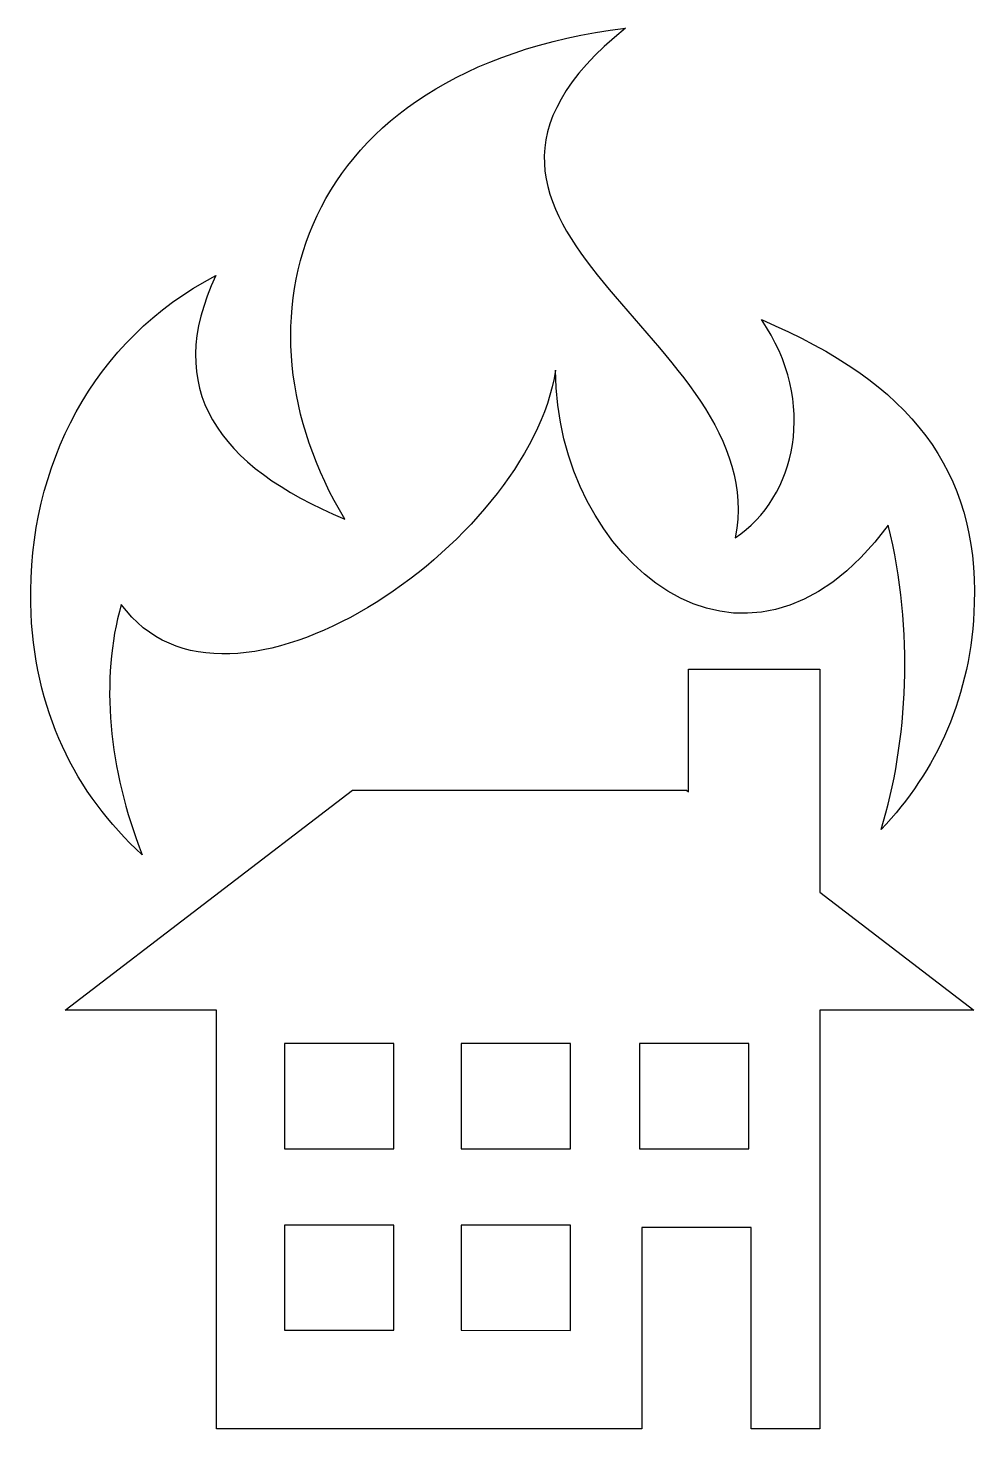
# Model space of a CAD drawing. Header units: centimetres. Extents: x -7 to 6.6, y -9.9 to 10.1.
import ezdxf

# ---------------------------------------------------------------- set-up
doc = ezdxf.new("R2010")
doc.units = ezdxf.units.CM
doc.header["$MEASUREMENT"] = 0
doc.layers.add('Layer 1', color=7, linetype='Continuous')

msp = doc.modelspace()

# ---------------------------------------------------------------- linework, layer by layer
at = {"layer": 'Layer 1'}
for points, knots in [([(1.52597, 10.11104), (-3.175, 9.51234), (-4.18113, 5.902), (-2.48264, 3.09935), (-2.48264, 3.09935), (-4.30253, 3.85306), (-5.08883, 4.96254), (-4.32352, 6.57694), (-4.32352, 6.57694), (-6.08066, 5.66544), (-7.00751, 3.85314), (-6.9683, 1.8963), (-6.9683, 1.8963), (-6.93764, 0.36645), (-6.32579, -0.82868), (-5.37772, -1.6946), (-5.37772, -1.6946), (-5.8559, -0.47257), (-5.98089, 0.80402), (-5.67559, 1.8804), (-5.67559, 1.8804), (-4.16842, -0.19975), (0.13583, 2.72359), (0.52837, 5.22356), (0.52837, 5.22356), (0.52685, 2.53856), (3.22577, 0.23159), (5.28028, 3.01371), (5.28028, 3.01371), (5.64655, 1.4971), (5.56479, -0.07256), (5.17739, -1.33621), (5.17739, -1.33621), (5.96855, -0.50297), (6.47119, 0.57632), (6.50838, 1.89622), (6.50838, 1.89622), (6.56164, 3.78855), (5.62108, 5.03605), (3.46702, 5.94688), (3.46702, 5.94688), (4.28023, 4.77124), (3.96199, 3.40445), (3.09535, 2.83307), (3.09535, 2.83307), (3.66512, 5.7085), (-1.99032, 7.2645), (1.52586, 10.10839), (1.52586, 10.10839), (1.52586, 10.10839), (1.52594, 10.11092), (1.52594, 10.11092), (1.52594, 10.11092), (1.52594, 10.11092), (1.52597, 10.11104), (1.52597, 10.11104)], [0, 0, 0, 0, 0.06666667, 0.06666667, 0.06666667, 0.06666667, 0.13333333, 0.13333333, 0.13333333, 0.13333333, 0.2, 0.2, 0.2, 0.2, 0.26666667, 0.26666667, 0.26666667, 0.26666667, 0.33333333, 0.33333333, 0.33333333, 0.33333333, 0.4, 0.4, 0.4, 0.4, 0.46666667, 0.46666667, 0.46666667, 0.46666667, 0.53333333, 0.53333333, 0.53333333, 0.53333333, 0.6, 0.6, 0.6, 0.6, 0.66666667, 0.66666667, 0.66666667, 0.66666667, 0.73333333, 0.73333333, 0.73333333, 0.73333333, 0.8, 0.8, 0.8, 0.8, 0.86666667, 0.86666667, 0.86666667, 0.86666667, 1, 1, 1, 1]), ([(2.42731, 0.95666), (2.42731, 0.95666), (2.42731, -0.79723), (2.42731, -0.79723), (2.42731, -0.79723), (2.42731, -0.79723), (2.39695, -0.77353), (2.39695, -0.77353), (2.39695, -0.77353), (2.39695, -0.77353), (-2.37321, -0.77353), (-2.37321, -0.77353), (-2.37321, -0.77353), (-2.37321, -0.77353), (-6.47674, -3.91239), (-6.47674, -3.91239), (-6.47674, -3.91239), (-6.47674, -3.91239), (-4.31437, -3.91239), (-4.31437, -3.91239), (-4.31437, -3.91239), (-4.31437, -3.91239), (-4.31437, -9.89501), (-4.31437, -9.89501), (-4.31437, -9.89501), (-4.31437, -9.89501), (1.75925, -9.89501), (1.75925, -9.89501), (1.75925, -9.89501), (1.75925, -9.89501), (1.75925, -7.01578), (1.75925, -7.01578), (1.75925, -7.01578), (1.75925, -7.01578), (3.31946, -7.01578), (3.31946, -7.01578), (3.31946, -7.01578), (3.31946, -7.01578), (3.31946, -9.89501), (3.31946, -9.89501), (3.31946, -9.89501), (3.31946, -9.89501), (4.30113, -9.89501), (4.30113, -9.89501), (4.30113, -9.89501), (4.30113, -9.89501), (4.30113, -3.91234), (4.30113, -3.91234), (4.30113, -3.91234), (4.30113, -3.91234), (6.50045, -3.91234), (6.50045, -3.91234), (6.50045, -3.91234), (6.50045, -3.91234), (4.30113, -2.22967), (4.30113, -2.22967), (4.30113, -2.22967), (4.30113, -2.22967), (4.30113, 0.95667), (4.30113, 0.95667), (4.30113, 0.95667), (4.30113, 0.95667), (2.42727, 0.95666), (2.42727, 0.95666), (2.42727, 0.95666), (2.42727, 0.95666), (2.42731, 0.95666), (2.42731, 0.95666)], [0, 0, 0, 0, 0.05555556, 0.05555556, 0.05555556, 0.05555556, 0.11111111, 0.11111111, 0.11111111, 0.11111111, 0.16666667, 0.16666667, 0.16666667, 0.16666667, 0.22222222, 0.22222222, 0.22222222, 0.22222222, 0.27777778, 0.27777778, 0.27777778, 0.27777778, 0.33333333, 0.33333333, 0.33333333, 0.33333333, 0.38888889, 0.38888889, 0.38888889, 0.38888889, 0.44444444, 0.44444444, 0.44444444, 0.44444444, 0.5, 0.5, 0.5, 0.5, 0.55555556, 0.55555556, 0.55555556, 0.55555556, 0.61111111, 0.61111111, 0.61111111, 0.61111111, 0.66666667, 0.66666667, 0.66666667, 0.66666667, 0.72222222, 0.72222222, 0.72222222, 0.72222222, 0.77777778, 0.77777778, 0.77777778, 0.77777778, 0.83333333, 0.83333333, 0.83333333, 0.83333333, 0.88888889, 0.88888889, 0.88888889, 0.88888889, 1, 1, 1, 1]), ([(-3.34308, -4.39205), (-3.34308, -4.39205), (-1.78286, -4.39205), (-1.78286, -4.39205), (-1.78286, -4.39205), (-1.78286, -4.39205), (-1.78286, -5.89298), (-1.78286, -5.89298), (-1.78286, -5.89298), (-1.78286, -5.89298), (-3.34308, -5.89297), (-3.34308, -5.89297), (-3.34308, -5.89297), (-3.34308, -5.89297), (-3.34308, -4.39204), (-3.34308, -4.39204), (-3.34308, -4.39204), (-3.34308, -4.39204), (-3.34308, -4.39205), (-3.34308, -4.39205)], [0, 0, 0, 0, 0.16666667, 0.16666667, 0.16666667, 0.16666667, 0.33333333, 0.33333333, 0.33333333, 0.33333333, 0.5, 0.5, 0.5, 0.5, 0.66666667, 0.66666667, 0.66666667, 0.66666667, 1, 1, 1, 1]), ([(-0.82228, -4.39205), (-0.82228, -4.39205), (0.7392, -4.39205), (0.7392, -4.39205), (0.7392, -4.39205), (0.7392, -4.39205), (0.7392, -5.89298), (0.7392, -5.89298), (0.7392, -5.89298), (0.7392, -5.89298), (-0.82228, -5.89297), (-0.82228, -5.89297), (-0.82228, -5.89297), (-0.82228, -5.89297), (-0.82228, -4.39204), (-0.82228, -4.39204), (-0.82228, -4.39204), (-0.82228, -4.39204), (-0.82228, -4.39205), (-0.82228, -4.39205)], [0, 0, 0, 0, 0.16666667, 0.16666667, 0.16666667, 0.16666667, 0.33333333, 0.33333333, 0.33333333, 0.33333333, 0.5, 0.5, 0.5, 0.5, 0.66666667, 0.66666667, 0.66666667, 0.66666667, 1, 1, 1, 1]), ([(1.72889, -4.39205), (1.72889, -4.39205), (3.29037, -4.39205), (3.29037, -4.39205), (3.29037, -4.39205), (3.29037, -4.39205), (3.29037, -5.89298), (3.29037, -5.89298), (3.29037, -5.89298), (3.29037, -5.89298), (1.72889, -5.89297), (1.72889, -5.89297), (1.72889, -5.89297), (1.72889, -5.89297), (1.72889, -4.39204), (1.72889, -4.39204), (1.72889, -4.39204), (1.72889, -4.39204), (1.72889, -4.39205), (1.72889, -4.39205)], [0, 0, 0, 0, 0.16666667, 0.16666667, 0.16666667, 0.16666667, 0.33333333, 0.33333333, 0.33333333, 0.33333333, 0.5, 0.5, 0.5, 0.5, 0.66666667, 0.66666667, 0.66666667, 0.66666667, 1, 1, 1, 1]), ([(-3.34308, -6.98664), (-3.34308, -6.98664), (-1.78287, -6.98672), (-1.78287, -6.98672), (-1.78287, -6.98672), (-1.78287, -6.98672), (-1.78287, -8.4863), (-1.78287, -8.4863), (-1.78287, -8.4863), (-1.78287, -8.4863), (-3.34308, -8.4863), (-3.34308, -8.4863), (-3.34308, -8.4863), (-3.34308, -8.4863), (-3.34308, -6.98668), (-3.34308, -6.98668), (-3.34308, -6.98668), (-3.34308, -6.98668), (-3.34308, -6.98664), (-3.34308, -6.98664)], [0, 0, 0, 0, 0.16666667, 0.16666667, 0.16666667, 0.16666667, 0.33333333, 0.33333333, 0.33333333, 0.33333333, 0.5, 0.5, 0.5, 0.5, 0.66666667, 0.66666667, 0.66666667, 0.66666667, 1, 1, 1, 1]), ([(-0.82228, -6.98673), (-0.82228, -6.98673), (0.7392, -6.98673), (0.7392, -6.98673), (0.7392, -6.98673), (0.7392, -6.98673), (0.7392, -8.48631), (0.7392, -8.48631), (0.7392, -8.48631), (0.7392, -8.48631), (-0.82228, -8.4863), (-0.82228, -8.4863), (-0.82228, -8.4863), (-0.82228, -8.4863), (-0.82228, -6.98668), (-0.82228, -6.98668), (-0.82228, -6.98668), (-0.82228, -6.98668), (-0.82228, -6.98673), (-0.82228, -6.98673)], [0, 0, 0, 0, 0.16666667, 0.16666667, 0.16666667, 0.16666667, 0.33333333, 0.33333333, 0.33333333, 0.33333333, 0.5, 0.5, 0.5, 0.5, 0.66666667, 0.66666667, 0.66666667, 0.66666667, 1, 1, 1, 1])]:
    msp.add_open_spline(points, degree=3, knots=knots, dxfattribs=at)

doc.saveas('drawing.dxf')
